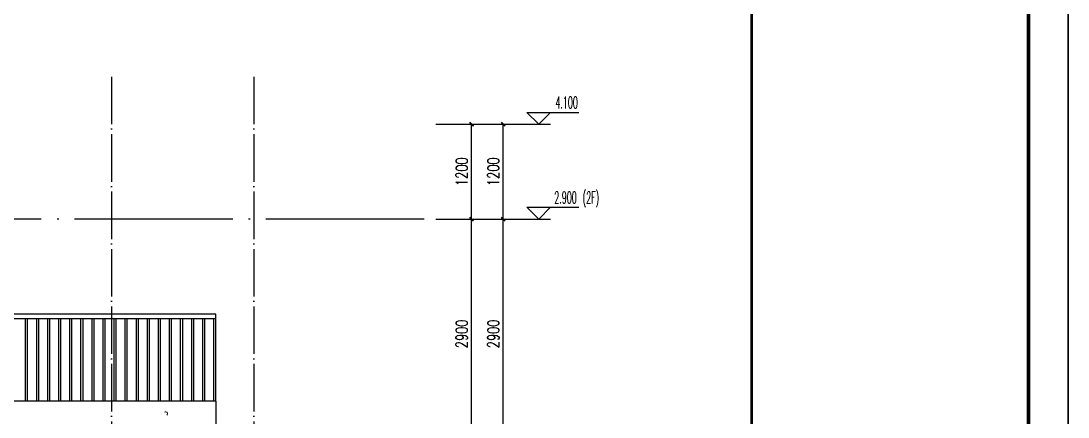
# Model space of a CAD drawing. Extents: x 393367 to 3005760, y 4998 to 826018.
# Drawn here: x 2827563 to 2840803, y 566529 to 571535 of the extents above; entities that cross this region are included whole.
import ezdxf

# ---------------------------------------------------------------- set-up
doc = ezdxf.new("R2010")
doc.units = 0
doc.header["$LTSCALE"] = 1000
doc.linetypes.add('DOTE', pattern=[2.42, 2, -0.2, 0.02, -0.2])
doc.layers.get('0').update_dxf_attribs({"linetype": 'CONTINUOUS'})
doc.layers.get('Defpoints').update_dxf_attribs({"linetype": 'CONTINUOUS'})
for name, color, linetype in [('-TK', 7, 'CONTINUOUS'), ('DIM_ELEV', 3, 'CONTINUOUS'), ('DOTE', 8, 'DOTE'), ('PUB_DIM', 3, 'CONTINUOUS'), ('PUB_TEXT', 7, 'CONTINUOUS'), ('Stair-栏杆', 142, 'CONTINUOUS'), ('图框', 7, 'CONTINUOUS'), ('看线', 251, 'CONTINUOUS')]:
    doc.layers.add(name, color=color, linetype=linetype)
doc.layers.add('yichutu', color=7, linetype='CONTINUOUS', true_color=0xffffff, plot=False)
doc.layers.add('立面-栏杆', color=105, linetype='CONTINUOUS', lineweight=15)
doc.styles.add('_TCH_DIM', font='simplex.shx', dxfattribs={"width": 0.65, "bigfont": 'gbcbig.shx'})
doc.styles.add('_TCH_DIM_T3', font='SIMPLEX', dxfattribs={"width": 0.705882, "bigfont": 'GBCBIG'})
doc.dimstyles.new('_TCH_ARCH&&50', dxfattribs={"dimtxt": 148.75, "dimasz": 50, "dimexe": 125, "dimexo": 150, "dimgap": 50, "dimtad": 1, "dimdec": 0, "dimzin": 0, "dimdsep": 46, "dimtxsty": '_TCH_DIM_T3', "dimblk": 'ARCHTICK', "dimcen": 0.09, "dimclrt": 4, "dimazin": 2, "dimtfac": 1, "dimtdec": 0, "dimtix": 1, "dimtmove": 2, "dimatfit": 3, "dimfxl": 1, "dimtolj": 1, "dimtzin": 0, "dimarcsym": 0})

# ---------------------------------------------------------------- blocks, each defined once
blk = doc.blocks.new('_ArchTick')
at = {"color": 0, "linetype": 'ByBlock', "const_width": 0.4}
blk.add_lwpolyline([(-0.5, -0.5), (0.5, 0.5)], dxfattribs=at)
blk = doc.blocks.new('*D2305')
at = {"layer": 'Defpoints', "color": 0, "transparency": 16777216}
for p in [(2832660, 569030), (2833260, 569030), (2832660, 566130)]:
    blk.add_point(p, dxfattribs=at)
at = {"layer": 'PUB_DIM', "color": 0, "lineweight": -2, "transparency": 16777216}
for p, q in [((2832810, 569030), (2833385, 569030)), ((2833260, 566130), (2833260, 569030)), ((2832810, 566130), (2833385, 566130))]:
    blk.add_line(p, q, dxfattribs=at)
at = {"layer": 'PUB_DIM', "color": 0, "lineweight": -2, "transparency": 16777216, "xscale": 50, "yscale": 50, "zscale": 50}
for p, rotation in [((2833260, 569030), 90), ((2833260, 566130), 270)]:
    blk.add_blockref('_ArchTick', p, dxfattribs=dict(at, rotation=rotation))
at = {"layer": 'PUB_DIM', "color": 4, "transparency": 16777216, "insert": (2833136, 567580), "char_height": 148.8, "attachment_point": 5, "rotation": 90, "style": '_TCH_DIM_T3'}
blk.add_mtext('\\A1;2900', dxfattribs=at)
blk = doc.blocks.new('*D2306')
at = {"layer": 'Defpoints', "color": 0, "transparency": 16777216}
for p in [(2832660, 570230), (2833260, 570230), (2832660, 569030)]:
    blk.add_point(p, dxfattribs=at)
at = {"layer": 'PUB_DIM', "color": 0, "lineweight": -2, "transparency": 16777216}
for p, q in [((2832810, 570230), (2833385, 570230)), ((2833260, 569030), (2833260, 570230)), ((2832810, 569030), (2833385, 569030))]:
    blk.add_line(p, q, dxfattribs=at)
at = {"layer": 'PUB_DIM', "color": 0, "lineweight": -2, "transparency": 16777216, "xscale": 50, "yscale": 50, "zscale": 50}
for p, rotation in [((2833260, 570230), 90), ((2833260, 569030), 270)]:
    blk.add_blockref('_ArchTick', p, dxfattribs=dict(at, rotation=rotation))
at = {"layer": 'PUB_DIM', "color": 4, "transparency": 16777216, "insert": (2833136, 569630), "char_height": 148.8, "attachment_point": 5, "rotation": 90, "style": '_TCH_DIM_T3'}
blk.add_mtext('\\A1;1200', dxfattribs=at)
blk = doc.blocks.new('*D2310')
at = {"layer": 'Defpoints', "color": 0, "transparency": 16777216}
for p in [(2832660, 569030), (2833660, 569030), (2832660, 566130)]:
    blk.add_point(p, dxfattribs=at)
at = {"layer": 'PUB_DIM', "color": 0, "lineweight": -2, "transparency": 16777216}
for p, q in [((2832810, 569030), (2833785, 569030)), ((2833660, 566130), (2833660, 569030)), ((2832810, 566130), (2833785, 566130))]:
    blk.add_line(p, q, dxfattribs=at)
at = {"layer": 'PUB_DIM', "color": 0, "lineweight": -2, "transparency": 16777216, "xscale": 50, "yscale": 50, "zscale": 50}
for p, rotation in [((2833660, 569030), 90), ((2833660, 566130), 270)]:
    blk.add_blockref('_ArchTick', p, dxfattribs=dict(at, rotation=rotation))
at = {"layer": 'PUB_DIM', "color": 4, "transparency": 16777216, "insert": (2833536, 567580), "char_height": 148.8, "attachment_point": 5, "rotation": 90, "style": '_TCH_DIM_T3'}
blk.add_mtext('\\A1;2900', dxfattribs=at)
blk = doc.blocks.new('*D2311')
at = {"layer": 'Defpoints', "color": 0, "transparency": 16777216}
for p in [(2832660, 570230), (2833660, 570230), (2832660, 569030)]:
    blk.add_point(p, dxfattribs=at)
at = {"layer": 'PUB_DIM', "color": 0, "lineweight": -2, "transparency": 16777216}
for p, q in [((2832810, 570230), (2833785, 570230)), ((2833660, 569030), (2833660, 570230)), ((2832810, 569030), (2833785, 569030))]:
    blk.add_line(p, q, dxfattribs=at)
at = {"layer": 'PUB_DIM', "color": 0, "lineweight": -2, "transparency": 16777216, "xscale": 50, "yscale": 50, "zscale": 50}
for p, rotation in [((2833660, 570230), 90), ((2833660, 569030), 270)]:
    blk.add_blockref('_ArchTick', p, dxfattribs=dict(at, rotation=rotation))
at = {"layer": 'PUB_DIM', "color": 4, "transparency": 16777216, "insert": (2833536, 569630), "char_height": 148.8, "attachment_point": 5, "rotation": 90, "style": '_TCH_DIM_T3'}
blk.add_mtext('\\A1;1200', dxfattribs=at)
blk = doc.blocks.new('A1')
blk.add_lwpolyline([(0, 59400), (0, 0), (84100, 0), (84100, 59400)], close=True)
at = {"const_width": 100}
blk.add_lwpolyline([(2500, 58400), (2500, 1000), (83100, 1000), (83100, 58400)], close=True, dxfattribs=at)
at = {"layer": '图框', "const_width": 70}
blk.add_lwpolyline([(76100, 1000), (76100, 58400)], dxfattribs=at)
blk = doc.blocks.new('yct-841-594-42050-29700-50-1000')
at = {"layer": 'yichutu', "color": 7, "true_color": 0xffffff}
blk.add_lwpolyline([(0, 0), (0, 29700), (42050, 29700), (42050, 0)], close=True, dxfattribs=at)

msp = doc.modelspace()

# ---------------------------------------------------------------- linework, layer by layer
at = {"layer": 'DIM_ELEV'}
for p, q in [((2834110.10058, 570229.60446), (2833960.10058, 570379.60446)), ((2833960.10058, 570379.60446), (2834616.10058, 570379.60446)), ((2834110.10058, 570229.60446), (2834260.10058, 570379.60446)), ((2833260.10058, 570229.60446), (2834260.10058, 570229.60446)), ((2834110.10058, 569029.57234), (2833960.10058, 569179.57234)), ((2833960.10058, 569179.57234), (2834616.10058, 569179.57234)), ((2834110.10058, 569029.57234), (2834260.10058, 569179.57234)), ((2833260.10058, 569029.57234), (2834260.10058, 569029.57234))]:
    msp.add_line(p, q, dxfattribs=at)
at = {"layer": 'DOTE', "linetype": 'DOTE', "ltscale": 0.3}
for p, q in [((2828707.8513, 570829.60446), (2828707.8513, 560415.47563)), ((2830507.8513, 570829.60446), (2830507.8513, 560415.47563))]:
    msp.add_line(p, q, dxfattribs=at)
at = {"layer": 'DOTE', "linetype": 'DOTE'}
msp.add_line((2832660.10058, 569029.57234), (2816933.31958, 569029.57234), dxfattribs=at)
at = {"layer": 'Stair-栏杆'}
for p, q in [((2830027.85143, 567829.57225), (2825357.87652, 567829.5717)), ((2830027.85143, 567769.57225), (2825357.87652, 567769.5717))]:
    msp.add_line(p, q, dxfattribs=at)
for points in [[(2827617.85143, 567769.57225), (2827617.85143, 566729.57234)], [(2827647.85143, 566729.57234), (2827647.85143, 567769.57225)], [(2827757.85143, 567769.57225), (2827757.85143, 566729.57234)], [(2827787.85143, 566729.57234), (2827787.85143, 567769.57225)], [(2827897.85143, 567769.57225), (2827897.85143, 566729.57234)], [(2827927.85143, 566729.57234), (2827927.85143, 567769.57225)], [(2828037.85143, 567769.57225), (2828037.85143, 566729.57234)], [(2828067.85143, 566729.57234), (2828067.85143, 567769.57225)], [(2828177.85143, 567769.57225), (2828177.85143, 566729.57234)], [(2828207.85143, 566729.57234), (2828207.85143, 567769.57225)], [(2828317.85143, 567769.57225), (2828317.85143, 566729.57234)], [(2828347.85143, 566729.57234), (2828347.85143, 567769.57225)], [(2828457.85143, 567769.57225), (2828457.85143, 566729.57234)], [(2828487.85143, 566729.57234), (2828487.85143, 567769.57225)], [(2828597.85143, 567769.57225), (2828597.85143, 566729.57234)], [(2828627.85143, 566729.57234), (2828627.85143, 567769.57225)], [(2828737.85143, 567769.57225), (2828737.85143, 566729.57234)], [(2828767.85143, 566729.57234), (2828767.85143, 567769.57225)], [(2828877.85143, 567769.57225), (2828877.85143, 566729.57234)], [(2828907.85143, 566729.57234), (2828907.85143, 567769.57225)], [(2829017.85143, 567769.57225), (2829017.85143, 566729.57234)], [(2829047.85143, 566729.57234), (2829047.85143, 567769.57225)], [(2829157.85143, 567769.57225), (2829157.85143, 566729.57234)], [(2829187.85143, 566729.57234), (2829187.85143, 567769.57225)], [(2829297.85143, 567769.57225), (2829297.85143, 566729.57234)], [(2829327.85143, 566729.57234), (2829327.85143, 567769.57225)], [(2829437.85143, 567769.57225), (2829437.85143, 566729.57234)], [(2829467.85143, 566729.57234), (2829467.85143, 567769.57225)], [(2829577.85143, 567769.57225), (2829577.85143, 566729.57234)], [(2829607.85143, 566729.57234), (2829607.85143, 567769.57225)], [(2829717.85143, 567769.57225), (2829717.85143, 566729.57234)], [(2829747.85143, 566729.57234), (2829747.85143, 567769.57225)], [(2829857.85143, 567769.57225), (2829857.85143, 566729.57234)], [(2829887.85143, 566729.57234), (2829887.85143, 567769.57225)], [(2829997.85143, 567769.57225), (2829997.85143, 566729.57234)], [(2830027.85143, 566729.57234), (2830027.85143, 567829.57225)]]:
    msp.add_lwpolyline(points, dxfattribs=at)
at = {"layer": '看线', "color": 32}
for q in [(2825357.8751, 566729.78844), (2830027.85143, 566129.57234)]:
    msp.add_line((2830027.85143, 566729.57234), q, dxfattribs=at)
at = {"layer": '立面-栏杆', "color": 4}
msp.add_arc((2829391.81084, 566571.33264), 25, 303.94358702, 123.94358702, dxfattribs=at)

# ---------------------------------------------------------------- block references
at = {"layer": '-TK', "xscale": 0.5, "yscale": 0.5, "zscale": 0.5}
msp.add_blockref('A1', (2798752.93768, 557662.12225), dxfattribs=at)
at = {"layer": 'yichutu'}
msp.add_blockref('yct-841-594-42050-29700-50-1000', (2798752.93768, 557662.12225), dxfattribs=at)

# ---------------------------------------------------------------- texts
at = {"layer": 'PUB_TEXT', "style": '_TCH_DIM', "width": 0.494118}
for s, p in [('4.100', (2834321.10058, 570429.65446)), ('2.900', (2834307.10058, 569229.62234)), ('(2F)', (2834666.10058, 569229.62234))]:
    msp.add_text(s, height=148.75, dxfattribs=at).set_placement(p)

# ---------------------------------------------------------------- dimensions: what is measured, and where the dimension line sits
at = {"layer": 'PUB_DIM'}
for p1, p2, distance, picture, middle in [((2832660.10058, 569029.57234), (2832660.10058, 570229.60446), -600, '*D2306', (2833135.72558, 569629.5884)), ((2832660.10058, 569029.57234), (2832660.10058, 570229.60446), -1000, '*D2311', (2833535.72558, 569629.5884)), ((2832660.10058, 566129.57234), (2832660.10058, 569029.57234), -600, '*D2305', (2833135.72558, 567579.57234)), ((2832660.10058, 566129.57234), (2832660.10058, 569029.57234), -1000, '*D2310', (2833535.72558, 567579.57234))]:
    dim = msp.add_aligned_dim(p1=p1, p2=p2, distance=distance, dimstyle='_TCH_ARCH&&50', dxfattribs=at)
    dim.commit()
    dim.dimension.update_dxf_attribs({"geometry": picture, "text_midpoint": middle})

doc.saveas('drawing.dxf')
